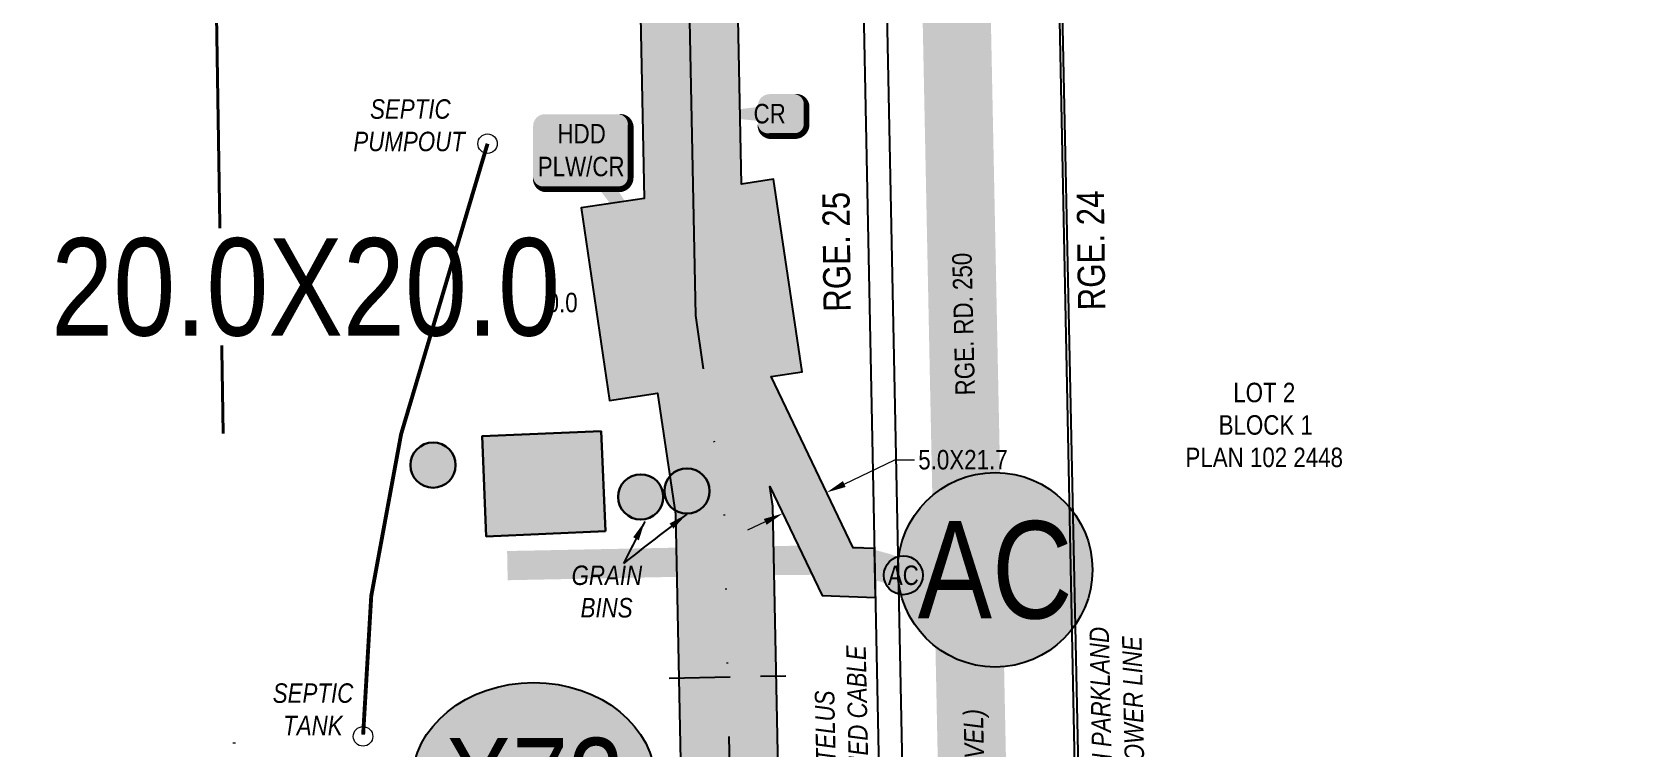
# Model space of a CAD drawing. Extents: x 88833 to 97610, y 5963373 to 5974710.
# Drawn here: x 93904.5 to 94068.3, y 5965122.3 to 5965195.8 of the extents above; entities that cross this region are included whole.
import ezdxf
from ezdxf.enums import TextEntityAlignment as Align

# ---------------------------------------------------------------- set-up
doc = ezdxf.new("R2010")
doc.units = 0
doc.header["$LTSCALE"] = 5
doc.header["$PDSIZE"] = 5
for name, pattern in [('COOP2', [10, 5, -1, 0, -1, 0, -1, 0, -1, 0, -1]), ('DASHDOT', [25.4, 12.7, -6.35, 0, -6.35]), ('foc-TIELINE', [1.875, 1.25, -0.625])]:
    doc.linetypes.add(name, pattern=pattern)
doc.layers.get('Defpoints').update_dxf_attribs({"color": 9})
for name, color, linetype, lineweight in [('AS-GENERAL', 48, 'Continuous', 18), ('AS-RECON EXISTING', 151, 'DASHDOT', 40), ('P-APEX RECON-TWS-T', 104, 'Continuous', 9), ('P-APEX RECON-TWS-T-1000', 104, 'Continuous', 9), ('T-TEXT-1000', 48, 'Continuous', 18)]:
    doc.layers.add(name, color=color, linetype=linetype, lineweight=lineweight)
for name, color, linetype in [('AS-POWER', 104, 'foc-POWER'), ('AS-POWER-T-1000', 104, 'Continuous'), ('AS-ROADS', 254, 'Continuous'), ('AS-TELEPHONE', 224, 'foc-TEL'), ('AS-TELEPHONE-T-1000', 224, 'Continuous'), ('CG-NOTES', 7, 'Continuous'), ('CG-NOTES-1000', 7, 'Continuous'), ('D-TXT-1000', 6, 'Continuous'), ('L-ROAD-T-1000', 7, 'Continuous'), ('L-SEC', 7, 'Continuous'), ('L-TITLEDB-T-1000', 4, 'Continuous'), ('P-APEX RECON PAY ITEMS-1000', 240, 'Continuous'), ('P-APEX RECON-10m BUFFER', 51, 'COOP2'), ('P-APEX RECON-URBAN', 30, 'COOP2'), ('P-APEX RECON-WORK AREA', 104, 'Continuous'), ('P-BUFFER-PURPLE', 187, 'foc-TIELINE'), ('P-CROSSINGS', 250, 'Continuous')]:
    doc.layers.add(name, color=color, linetype=linetype)
doc.layers.add('AS-STRUCTURE', color=7, linetype='Continuous', lineweight=30, true_color=0x595959)
doc.layers.add('AS-STRUCTURE-H', color=7, linetype='Continuous', true_color=0xa8a8a8)
doc.layers.add('P-APEX RECON-TO BE DRILLED-H', color=7, linetype='Continuous', true_color=0xffafe1)
doc.styles.add('1.8', font='ARIALN.TTF', dxfattribs={"height": 2})
doc.styles.add('100L', font='ARIALN.TTF', dxfattribs={"height": 10})
doc.styles.add('175L', font='ARIALN.TTF', dxfattribs={"height": 2})
doc.styles.add('80', font='ARIALN.TTF', dxfattribs={"height": 10})
doc.styles.add('80L', font='ARIALN.TTF', dxfattribs={"height": 10})
doc.styles.add('80LS', font='ARIALNI.TTF', dxfattribs={"height": 10})
doc.styles.add('Crossing', font='ARIALN.TTF', dxfattribs={"height": 10})
doc.styles.add('foc-LtypeFont', font='ARIALN.TTF', dxfattribs={"height": 7.349999999999999})
doc.linetypes.add('foc-POWER', pattern='A,6,-1,["P",foc-LtypeFont,S=0.2,R=0,X=-0.625,Y=-0.75],-1.239999999999999,4', length=12.24)
doc.linetypes.add('foc-TEL', pattern='A,2,-1,["T",foc-LtypeFont,S=0.2,R=0,X=-0.425,Y=-0.75],-1.239999999999999,8', length=12.24)
doc.dimstyles.new('Compass 1 000', dxfattribs={"dimtxt": 1.8, "dimasz": 2, "dimexe": 0.2, "dimexo": 0.0625, "dimgap": 0.5, "dimtad": 0, "dimtih": 1, "dimtoh": 1, "dimzin": 0, "dimdsep": 46, "dimtxsty": '1.8', "dimcen": 0.1, "dimse1": 1, "dimse2": 1, "dimclrd": 256, "dimclrt": 256, "dimaunit": 1, "dimadec": 4, "dimazin": 0, "dimtfac": 0.06, "dimtofl": 0, "dimtmove": 0, "dimatfit": 0, "dimfxl": 0.2, "dimtolj": 1, "dimtzin": 0, "dimlwd": -1, "dimarcsym": 0})

# ---------------------------------------------------------------- blocks, each defined once
blk = doc.blocks.new('*U837')
at = {"true_color": 0xffffa8}
h = blk.add_hatch(color=51, dxfattribs=at)
edge = h.paths.add_edge_path()
edge.add_line((-18.99999999999998, -20), (18.99999999999998, -20))
edge.add_arc((18.99999999999998, -14), 6.000000000000004, 269.9999999999999, 359.9999999999999)
edge.add_line((24.99999999999998, -14), (25, 12.5))
edge.add_arc((18.99999999999999, 12.49999999999999), 6.000000000000011, 1.017777498068324e-13, 90.0000000000001)
edge.add_line((18.99999999999998, 18.5), (-18.99999999999998, 18.5))
edge.add_arc((-18.99999999999998, 12.5), 6.000000000000004, 89.99999999999997, 180)
edge.add_line((-24.99999999999998, 12.5), (-25, -14))
edge.add_arc((-18.99999999999999, -13.99999999999999), 6.000000000000011, 180.0000000000001, 270.0000000000001)
at = {"color": 240, "flags": 128}
blk.add_lwpolyline([(-18.99999999999998, -20, 3, 3, 0), (18.99999999999998, -20, 3, 3, 0.4142135623730951), (24.99999999999998, -14, 3, 3, 0), (25, 12.5, 3, 0, 0.4142135623730951), (18.99999999999998, 18.5, 0, 0, 0), (-18.99999999999998, 18.5, 0, 0, 0.4142135623730951), (-24.99999999999998, 12.5, 0, 0, 0), (-25, -14, 0, 3, 0.4142135623730951)], format="xyseb", close=True, dxfattribs=at)
for points in [[(-0.9975861934179426, -11.43768851242966, 0, 10, 0), (0, 0, 5, 5, 0)], [(58.23453845909096, -84.8286245958655, 0, 9.999999999999996, 0), (0, 0, 4.999999999999998, 4.999999999999998, 0)]]:
    blk.add_lwpolyline(points, format="xyseb", dxfattribs=at)
at = {"color": 4, "style": '80'}
blk.add_attdef('OTHER_001', (-14.69645293315144, -5.003410641200546), '', height=10, dxfattribs=at)
blk = doc.blocks.new('*D836')
at = {"layer": 'Defpoints', "color": 0, "transparency": 16777216}
for p in [(93986.07840662356, 5965148.547541857), (93986.66433402058, 5965147.32357988), (93982.15804572823, 5965145.166357826)]:
    blk.add_point(p, dxfattribs=at)
at = {"layer": 'P-APEX RECON-TWS-T-1000', "transparency": 16777216}
for p, q in [((93987.88235697057, 5965149.411117647), (93993.07607312035, 5965151.89742085)), ((93993.07607312035, 5965151.89742085), (93995.07607312035, 5965151.89742085)), ((93979.76816798374, 5965145.526744015), (93977.96421763627, 5965144.663168225))]:
    blk.add_line(p, q, dxfattribs=at)
for points in [[(93987.73842767254, 5965149.711776038), (93988.02628626907, 5965149.110459256), (93986.07840662356, 5965148.547541857)], [(93979.6242386857, 5965145.827402405), (93979.91209728224, 5965145.226085624), (93981.57211833075, 5965146.390319804)]]:
    blk.add_solid(points, dxfattribs=at)
at = {"layer": 'P-APEX RECON-TWS-T-1000', "transparency": 16777216, "insert": (94000.06243055547, 5965151.89742085), "char_height": 2, "attachment_point": 5, "style": '1.8'}
blk.add_mtext('\\A1;5.0X21.7', dxfattribs=at)
blk = doc.blocks.new('Access_Point')
h = blk.add_hatch(color=255)
h.dxf.hatch_style = 1
edge = h.paths.add_edge_path()
edge.add_arc((0, 0), 9.991818388100018, 0, 360)
at = {"color": 170}
blk.add_circle((0, 0), 9.991818388100018, dxfattribs=at)
at = {"color": 170, "style": '175L'}
blk.add_text('AC', height=10, dxfattribs=at).set_placement((0, 0), align=Align.MIDDLE_CENTER)
blk = doc.blocks.new('*U845')
at = {"true_color": 0xffffa8}
h = blk.add_hatch(color=51, dxfattribs=at)
edge = h.paths.add_edge_path()
edge.add_line((-6.499999999999975, -11.5), (6.499999999999975, -11.5))
edge.add_arc((6.499999999999982, -5.499999999999993), 6.000000000000007, 269.9999999999999, 359.9999999999999)
edge.add_line((12.49999999999999, -5.5), (12.49999999999999, 4))
edge.add_arc((6.499999999999982, 3.999999999999993), 6.000000000000007, 6.361109362927026e-14, 90.00000000000007)
edge.add_line((6.499999999999975, 10), (-6.499999999999975, 10))
edge.add_arc((-6.499999999999982, 3.999999999999993), 6.000000000000007, 89.99999999999993, 179.9999999999999)
edge.add_line((-12.49999999999999, 4), (-12.49999999999999, -5.5))
edge.add_arc((-6.499999999999982, -5.499999999999993), 6.000000000000007, 180, 270.0000000000001)
at = {"color": 240, "flags": 128}
blk.add_lwpolyline([(-6.499999999999975, -11.5, 3, 3, 0), (6.499999999999975, -11.5, 3, 3, 0.4142135623730951), (12.49999999999999, -5.5, 3, 3, 0), (12.49999999999999, 4, 3, 0, 0.4142135623730951), (6.499999999999975, 10, 0, 0, 0), (-6.499999999999975, 10, 0, 0, 0.4142135623730951), (-12.49999999999999, 4, 0, 0, 0), (-12.49999999999999, -5.5, 0, 3, 0.4142135623730951)], format="xyseb", close=True, dxfattribs=at)
for points in [[(-44.02922629587505, -0.4831658303193607, 0, 9.999999999999986, 0), (0, 0, 4.999999999999993, 4.999999999999993, 0)], [(-0.9975861934179426, -11.43768851242966, 0, 10, 0), (0, 0, 5, 5, 0)]]:
    blk.add_lwpolyline(points, format="xyseb", dxfattribs=at)
at = {"color": 4, "style": '80'}
blk.add_attdef('OTHER_001', (-14.69645293315144, -5.003410641200546), '', height=10, dxfattribs=at)
blk = doc.blocks.new('xing2')
h = blk.add_hatch(color=50)
h.dxf.hatch_style = 1
edge = h.paths.add_edge_path()
edge.add_ellipse((0, 0), major_axis=(-12.5, 0), ratio=0.8162973455633619, start_angle=0, end_angle=360)
h = blk.add_hatch(color=250)
h.dxf.hatch_style = 1
edge = h.paths.add_edge_path()
edge.add_ellipse((0, -2.047489049626165), major_axis=(-12.5, 0), ratio=0.8162973455633619, start_angle=0, end_angle=180)
edge.add_line((12.5, -2.047489049626165), (12.5, 0))
edge.add_ellipse((0, 0), major_axis=(-12.5, 0), ratio=0.8162973455633619, start_angle=0, end_angle=180, ccw=False)
edge.add_line((-12.5, 0), (-12.5, -2.047489049626165))
at = {"color": 250}
blk.add_ellipse((0, 0), major_axis=(-12.5, 0), ratio=0.8162973455633619, dxfattribs=at)
blk.add_ellipse((0, -2.047489049626165), major_axis=(-12.5, 0), ratio=0.8162973455633619, start_param=0, end_param=3.141592653589793, dxfattribs=at)
at = {"color": 250, "style": 'Crossing'}
blk.add_attdef('CROSSING', text='', height=9, dxfattribs=at).set_placement((0.08916442567715421, 0.0199513138486509), align=Align.MIDDLE_CENTER)
at = {"color": 250, "style": 'Crossing', "flags": 1}
for tag, p in [('OWNER', (0.08916442567715421, -12.49201765665748)), ('DESCRIPTION', (0.08916442567715421, -25.770021277247)), ('LOCATION', (0.08916442567715421, -39.30337514164421)), ('DWG_REF', (0.08916442567715421, -52.83672900604233))]:
    blk.add_attdef(tag, text='', height=9, dxfattribs=at).set_placement(p, align=Align.MIDDLE_CENTER)

msp = doc.modelspace()

# ---------------------------------------------------------------- hatches: boundary and pattern name
at = {"layer": 'AS-STRUCTURE-H'}
h = msp.add_hatch(color=256, dxfattribs=at)
h.dxf.hatch_style = 1
h.paths.add_polyline_path([(93963.36569559269, 5965144.557948885), (93951.1450863423, 5965144.037620549), (93950.70770440235, 5965154.310122347), (93962.92831365258, 5965154.830450684)])
h = msp.add_hatch(color=256, dxfattribs=at)
h.dxf.hatch_style = 1
edge = h.paths.add_edge_path()
edge.add_arc((93945.67720921835, 5965151.35353742), 2.319518058486174, 0, 360)
h = msp.add_hatch(color=256, dxfattribs=at)
h.dxf.hatch_style = 1
edge = h.paths.add_edge_path()
edge.add_arc((93971.73724529031, 5965148.691482298), 2.319518058486174, 0, 360)
h = msp.add_hatch(color=256, dxfattribs=at)
h.dxf.hatch_style = 1
edge = h.paths.add_edge_path()
edge.add_arc((93966.98868605847, 5965148.087483952), 2.319518058486174, 0, 360)
at = {"layer": 'P-APEX RECON-10m BUFFER', "transparency": 33554687}
h = msp.add_hatch(color=256, dxfattribs=at)
h.dxf.hatch_style = 1
h.paths.add_polyline_path([(93953.04608201451, 5965888.342537202), (93954.41431713956, 5965820.508060152), (93949.41930863466, 5965820.40730979), (93949.82230992474, 5965800.427283547), (93954.81731831067, 5965800.528033896), (93967.358998914, 5965178.735529396), (93960.86182340777, 5965177.774332215), (93963.78645353559, 5965158.005407171), (93968.72868479644, 5965158.736564704), (93970.56668828308, 5965146.312650715), (93971.87221979065, 5965082.207037415), (93981.8621558595, 5965082.412330922), (93981.75089239723, 5965087.875709215), (93986.79793594753, 5965086.148237542), (93992.18590835444, 5965083.872624154), (93992.07590215695, 5965089.342428392), (93988.58094951487, 5965090.818523743), (93981.64259710506, 5965093.193341207), (93980.54377525618, 5965147.148874353), (93980.24625373953, 5965149.15995962), (93985.60446679973, 5965137.967021574), (93991.10188315791, 5965137.773274771), (93991.00127174644, 5965142.775944961), (93988.80428293675, 5965142.85337398), (93980.3759101374, 5965160.459664258), (93983.55537857827, 5965160.9300373), (93980.63074845029, 5965180.698962343), (93977.32334270846, 5965180.209662157), (93964.80732766372, 5965800.729534476), (93969.80233616805, 5965800.830284838), (93969.39933487815, 5965820.810311081), (93964.40432637348, 5965820.709560719), (93963.03632324985, 5965888.5325156)])
at = {"layer": 'P-APEX RECON-TO BE DRILLED-H', "transparency": 33554687}
h = msp.add_hatch(color=256, dxfattribs=at)
h.dxf.hatch_style = 1
h.paths.add_polyline_path([(93977.54067670827, 5965167.448203648), (93967.65621418708, 5965165.985888585), (93970.56668828308, 5965146.312650695), (93971.87221979065, 5965082.207037394), (93972.14329572757, 5965068.896374974), (93977.13828252711, 5965068.998099492), (93982.13326935958, 5965069.099824), (93981.64259710506, 5965093.193341185), (93980.54377525618, 5965147.148874331)])

# ---------------------------------------------------------------- linework, layer by layer
at = {"layer": 'AS-GENERAL'}
for centre in [(93951.27042042417, 5965184.35796451), (93938.49, 5965123.5)]:
    msp.add_circle(centre, 0.9992045070000001, dxfattribs=at)
at = {"layer": 'AS-POWER', "flags": 128}
msp.add_lwpolyline([(94018.03000000016, 5964844.99), (94012.78000000016, 5965079.64), (94004.68, 5965461.86), (94002.27000000016, 5965592.51), (93988.34967366609, 5966244.117900938), (93985.82500998398, 5966373.328831538)], dxfattribs=at)
at = {"layer": 'AS-RECON EXISTING', "flags": 128}
msp.add_lwpolyline([(94055.50997210744, 5965467.346856703), (94045.0325021884, 5965469.006843579), (94038.21701953551, 5965469.70389933), (94027.61152770798, 5965469.076749657), (94016.93307485513, 5965467.22916099), (94012.41936085816, 5965467.099637812), (94006.18355390844, 5965467.142628307), (93989.67449477335, 5965466.453605156), (93970.92477677493, 5965465.73453549), (93966.65747752252, 5965465.613203916), (93955.88915542283, 5965465.283765417), (93941.52579631208, 5965464.43970096), (93929.70086251915, 5965463.419300454), (93922.92362255737, 5965462.939803978), (93919.69870074866, 5965463.054144296), (93919.65570127117, 5965454.031439519), (93919.83506477308, 5965441.515723664), (93920.60075008794, 5965425.881506347), (93920.69000968768, 5965414.140178528), (93920.69998854831, 5965395.359890083), (93921.08363651994, 5965378.931286132), (93920.98363651293, 5965364.310155016), (93921.26735165727, 5965356.1146342), (93921.63646978282, 5965340.935928511), (93921.32213371657, 5965328.37849008), (93921.74646925017, 5965311.877604433), (93921.75348459314, 5965303.604498169), (93922.3481513164, 5965286.432940294), (93922.61049013023, 5965255.803751132), (93922.8283869979, 5965237.595979784), (93924.18452543649, 5965152.413198577), (93924.56370196762, 5965144.462949573), (93925.41288166933, 5965117.746207702), (93925.85040875855, 5965110.425895229), (93927.15450139003, 5965099.339179557), (93927.17142459837, 5965099.164893308), (93927.3488193056, 5965097.336532022), (93928.71560653082, 5965089.388032428), (93927.47766877407, 5965074.367125377), (93926.55647658352, 5965068.941243248), (93930.14929278551, 5965068.856458556), (93934.05566765806, 5965068.853689499), (93938.72484484994, 5965068.850364528), (93948.24730637918, 5965069.156366198), (93965.05513357182, 5965068.844923977), (93971.74691595459, 5965068.99527012), (93977.13828254829, 5965068.998099279), (93978.63223358434, 5965068.998891336), (93988.32648468835, 5965069.428057392), (93992.71252344832, 5965069.519543736), (93999.20484577293, 5965068.984377384)], dxfattribs=at)
at = {"layer": 'AS-ROADS', "flags": 128}
for points, const_width in [([(94020.18167347279, 5964179.764959783), (94016.38389049683, 5964372.857735087), (94000.1330308254, 5965162.172428597), (93985.10416949596, 5965906.543056373), (93958.31183580693, 5967160.051705897), (93939.04280299635, 5968064.274779486), (93917.29502456878, 5969118.160662154), (93899.54201417332, 5969937.457268883), (93880.53157597387, 5970849.510059006)], 7.000000000000012), ([(93953.30703787901, 5965141.033113856), (93977.91714014154, 5965141.5233853), (93986.01148224022, 5965141.605085559), (93989.44543313699, 5965141.5233853), (93992.14355767755, 5965140.787978133), (93997.04922433177, 5965138.99034529), (93999.01149099327, 5965137.519548428)], 2.997613521000005)]:
    msp.add_lwpolyline(points, dxfattribs=dict(at, const_width=const_width))
at = {"layer": 'AS-STRUCTURE'}
msp.add_lwpolyline([(93963.36569559269, 5965144.557948885), (93951.1450863423, 5965144.037620549), (93950.70770440235, 5965154.310122347), (93962.92831365258, 5965154.830450684)], close=True, dxfattribs=at)
for centre in [(93945.67720921835, 5965151.35353742), (93971.73724529031, 5965148.691482298), (93966.98868605847, 5965148.087483952)]:
    msp.add_circle(centre, 2.319518058486174, dxfattribs=at)
at = {"layer": 'AS-TELEPHONE', "flags": 128}
msp.add_lwpolyline([(94012.91440254354, 5964179.611879214), (94010.91547273284, 5964278.386436203), (94010.0980515561, 5964318.807863244), (94010.40463183266, 5964321.729985937), (94010.53307492688, 5964323.719764458), (94011.34537566104, 5964325.753116277), (94012.65415376516, 5964328.872636538), (94013.30739279029, 5964336.440567533), (94013.30753086155, 5964345.029580318), (94013.06258789009, 5964354.729378949), (94011.83865966518, 5964366.981371439), (94010.93426195573, 5964378.202930959), (94010.82808986424, 5964393.644374206), (94010.30472804731, 5964407.060599233), (94009.59215343982, 5964430.091934858), (94009.58638037724, 5964439.575672997), (94002.76547273283, 5964681.403436202), (93994.62647273297, 5965083.194436203), (93978.18947273283, 5965889.540436197), (93970.2426569318, 5966298.636106865), (93969.16575154332, 5966347.269305781), (93968.63350872551, 5966367.667020313), (93968.87754078346, 5966388.076810608)], dxfattribs=at)
at = {"layer": 'L-SEC', "flags": 128}
for points in [[(93992.2110000002, 5965082.625), (93975.99800000021, 5965888.778999996)], [(94012.31093014122, 5965083.029240589), (93996.09793014123, 5965889.183240588)]]:
    msp.add_lwpolyline(points, dxfattribs=at)
at = {"layer": 'P-APEX RECON-URBAN', "ltscale": 1.5, "flags": 128}
msp.add_lwpolyline([(89862.3144231309, 5969420.077827768), (89867.2103470219, 5969428.524596035), (89870.14172876735, 5969432.837993488), (89871.23414804651, 5969440.262044829), (89870.98573738692, 5969451.31204584), (89869.21394255273, 5969465.882083628), (89874.38183079123, 5969505.037689408), (89878.80659277725, 5969544.863734503), (89884.1514435575, 5969585.191215969), (89892.20559743706, 5969617.100633054), (89902.64243527879, 5969647.039175081), (89920.51151465335, 5969655.251927998), (90029.9257993548, 5969662.380119214), (90138.48069039815, 5969668.857980965), (90357.81694192986, 5969689.032902524), (90562.77498142899, 5969696.813603154), (90589.95981035582, 5969720.18618715), (90720.27254620194, 5969722.878932685), (90776.00617715603, 5969735.86694721), (91186.50274065787, 5969696.001902156), (91462.20749338125, 5969691.780471366), (92125.72649659759, 5969704.861594442), (92128.77294061036, 5969486.170019364), (92217.36435684729, 5969300.618202974), (92221.26775278136, 5969073.304265536), (93093.27690921753, 5969087.635830862), (93106.74073312819, 5968355.068553096), (93124.6981280196, 5968305.644354363), (93129.21661116328, 5968093.237360269), (93161.83295964824, 5968029.816529077), (93132.24549880826, 5967948.401460741), (93140.25788409355, 5967559.936543403), (93144.05561528994, 5967553.379365988), (93150.53987551002, 5967550.023315996), (93471.98933182954, 5967554.97460513), (93537.10975395488, 5967530.141949479), (93807.32326681334, 5967535.904419597), (93870.96798301328, 5967527.575662247), (94192.33727641888, 5967535.661390393), (94197.92342547815, 5967257.787708892), (94078.16795056922, 5967114.694833948), (94085.55366437012, 5966738.87183281), (94086.15603930214, 5966675.150077878), (93941.51745095891, 5966671.159270513), (93944.01049299899, 5966553.478190036), (93958.0435776508, 5965888.319777539), (93972.59845403822, 5965166.716988068), (93975.55523176982, 5965146.730762534), (93977.13828254829, 5965068.998099279), (93975.00792905138, 5965048.860464028), (93989.0368628249, 5964391.951417144), (94052.05034787196, 5964393.271078225), (94345.15548319234, 5964399.496451166), (94346.84279578344, 5964325.41703755), (94351.14867279292, 5964301.360032139), (94401.94702974972, 5964302.499872417), (94446.67188581123, 5964297.430563057), (95465.60363415693, 5964319.322975862)], dxfattribs=at)
at = {"layer": 'P-APEX RECON-WORK AREA', "flags": 128}
for points in [[(93954.81731831067, 5965800.528033896), (93967.358998914, 5965178.735529396), (93960.86182340777, 5965177.774332215), (93963.78645353559, 5965158.005407171), (93968.72868479644, 5965158.736564704), (93970.56668828308, 5965146.312650715), (93971.87221979065, 5965082.207037415)], [(93981.64259710506, 5965093.193341207), (93980.54377525618, 5965147.148874353), (93980.24625373953, 5965149.15995962), (93985.60446679973, 5965137.967021574), (93991.10188315791, 5965137.773274771), (93991.00127174644, 5965142.775944961), (93988.80428293675, 5965142.85337398), (93980.3759101374, 5965160.459664258), (93983.55537857827, 5965160.9300373), (93980.63074845029, 5965180.698962343), (93977.32334270846, 5965180.209662157), (93964.80732766372, 5965800.729534476)]]:
    msp.add_lwpolyline(points, dxfattribs=at)
at = {"layer": 'P-BUFFER-PURPLE'}
msp.add_line((93969.90995692888, 5965129.485991839), (93981.89792528738, 5965129.73013069), dxfattribs=at)

# ---------------------------------------------------------------- block references
at = {"layer": 'CG-NOTES-1000', "xscale": 0.1998409014, "yscale": 0.1998409014, "zscale": 0.1998409014}
msp.add_blockref('Access_Point', (93993.94050030928, 5965140.045799134), dxfattribs=at)
at = {"layer": 'P-APEX RECON PAY ITEMS-1000', "xscale": 0.2, "yscale": 0.2, "zscale": 0.2}
msp.add_blockref('*U845', (93981.5125743877, 5965187.442970408), dxfattribs=at).add_auto_attribs({'OTHER_001': 'CR'})
at = {"layer": 'P-CROSSINGS', "xscale": 0.9992045070000001, "yscale": 0.9992045070000001, "zscale": 0.9992045070000001}
msp.add_blockref('xing2', (93956.00084995551, 5965118.829220119), dxfattribs=at).add_auto_attribs({'CROSSING': 'X72'})

# ---------------------------------------------------------------- texts
at = {"layer": 'D-TXT-1000', "color": 3, "char_height": 2.800000000000005, "attachment_point": 1, "rotation": 90.65514510713209, "style": '80L'}
for s, insert in [('RGE. 25', (93985.75649361318, 5965167.086965916)), ('RGE. 24', (94011.87077628254, 5965167.229813024))]:
    msp.add_mtext_dynamic_manual_height_columns(s, width=12.18120984888529, gutter_width=47.5, heights=[0], dxfattribs=dict(at, insert=insert))
at = {"layer": 'L-ROAD-T-1000', "insert": (93999.1230122896, 5965165.809495954), "char_height": 1.999999999999999, "width": 14.83755408973085, "attachment_point": 2, "rotation": 91.40944444444446, "style": '80L'}
msp.add_mtext('RGE. RD. 250', dxfattribs=at)
at = {"layer": 'L-TITLEDB-T-1000', "insert": (94022.8013447399, 5965159.810222129), "char_height": 1.998409014000001, "attachment_point": 1, "style": '100L'}
msp.add_mtext_dynamic_manual_height_columns('\\pi5.0049;LOT 2\\P\\pi3.5054;BLOCK 1\\P\\pi0.10159;PLAN 102 2448', width=16.08821282401092, gutter_width=55, heights=[0], dxfattribs=at)
at = {"layer": 'T-TEXT-1000', "char_height": 1.998409014, "attachment_point": 1, "style": '175L'}
for s, insert in [('\\pi0.094407;{\\fArial Narrow|b0|i1|c0|p34;SEPTIC\\P\\pi-1.6184;PUMPOUT}', (93939.11912123676, 5965188.917440495)), ('\\pi0.60696;{\\fArial Narrow|b0|i1|c0|p34;GRAIN\\P\\pi1.5285;BINS}', (93959.2877317806, 5965141.043600389)), ('\\pi0.094407;{\\fArial Narrow|b0|i1|c0|p34;SEPTIC\\P\\pi1.1618;TANK}', (93929.12981328425, 5965128.945315016))]:
    msp.add_mtext_dynamic_manual_height_columns(s, width=8.31331514324693, gutter_width=100, heights=[0], dxfattribs=dict(at, insert=insert))
at = {"layer": 'T-TEXT-1000', "insert": (94000.43143686756, 5965113.305827681), "char_height": 1.999999999999999, "width": 27.12837226542025, "attachment_point": 2, "rotation": 91.40944444444446, "style": '80LS'}
msp.add_mtext('(HIGH GRADE GRAVEL)', dxfattribs=at)

# ---------------------------------------------------------------- dimensions: what is measured, and where the dimension line sits
at = {"layer": 'P-APEX RECON-TWS-T-1000'}
dim = msp.add_linear_dim(base=(93986.07840662356, 5965148.547541857), p1=(93982.15804572786, 5965145.166357827), p2=(93986.66433402074, 5965147.32357988), angle=25.58107805933669, text='5.0X21.7', dimstyle='Compass 1 000', dxfattribs=at)
dim.commit()
dim.dimension.update_dxf_attribs({"geometry": '*D836', "text_midpoint": (94000.06243055547, 5965151.89742085), "dimtype": 161})

# ---------------------------------------------------------------- leaders
at = {"layer": 'T-TEXT-1000', "path_type": 1}
for points in [[(93971.72589074916, 5965146.325127924), (93965.2218448575, 5965141.263143575)], [(93967.40905721029, 5965145.577332856), (93965.2218448575, 5965141.263143575)]]:
    msp.add_leader(points, dimstyle='Compass 1 000', override={"dimgap": 0.5, "dimtad": 0}, dxfattribs=at)

# ---------------------------------------------------------------- next in the draw order: texts
at = {"layer": 'AS-POWER-T-1000', "insert": (94013.48555216883, 5965113.527963395), "char_height": 1.999999999999999, "attachment_point": 1, "rotation": 91.22578351755314, "style": '100L', "bg_fill": 3, "box_fill_scale": 1.1, "bg_fill_color": 256, "bg_fill_transparency": 0}
msp.add_mtext_dynamic_manual_height_columns('\\pi0.073664;{\\fArial Narrow|b0|i1|c0|p34;NORTH PARKLAND\\P\\pi1.0805;O/H POWER LINE}', width=21.14869266835473, gutter_width=55, heights=[0], dxfattribs=at)
at = {"layer": 'AS-TELEPHONE-T-1000', "insert": (93985.10970863214, 5965115.89018249), "char_height": 1.999999999999999, "attachment_point": 1, "rotation": 91.22578351755314, "style": '100L', "bg_fill": 3, "box_fill_scale": 1.1, "bg_fill_color": 256, "bg_fill_transparency": 0}
msp.add_mtext_dynamic_manual_height_columns('\\pi4.9131;{\\fArial Narrow|b0|i1|c0|p34;TELUS\\P\\pi0.066532;BURIED CABLE}', width=16.93797608779673, gutter_width=55, heights=[0], dxfattribs=at)
at = {"layer": 'P-APEX RECON-TWS-T-1000', "insert": (93950.07017976051, 5965169.050028174), "char_height": 1.999999999999999, "attachment_point": 1, "style": '175L', "bg_fill": 3, "box_fill_scale": 1.1, "bg_fill_color": 256, "bg_fill_transparency": 0}
msp.add_mtext_dynamic_manual_height_columns('20.0X20.0', width=10.36248612282679, gutter_width=100, heights=[0], dxfattribs=at)

# ---------------------------------------------------------------- next in the draw order: block references
at = {"layer": 'CG-NOTES', "xscale": 0.9992045070000001, "yscale": 0.9992045070000001, "zscale": 0.9992045070000001}
msp.add_blockref('Access_Point', (94003.3626809085, 5965140.605632838), dxfattribs=at)

# ---------------------------------------------------------------- next in the draw order: texts
at = {"layer": 'P-APEX RECON-TWS-T', "insert": (93906.48408606854, 5965174.654242272), "char_height": 9.999999999999996, "attachment_point": 1, "style": '175L', "bg_fill": 3, "box_fill_scale": 1.1, "bg_fill_color": 256, "bg_fill_transparency": 0}
msp.add_mtext_dynamic_manual_height_columns('20.0X20.0', width=49.8612551159618, gutter_width=100, heights=[0], dxfattribs=at)

# ---------------------------------------------------------------- next in the draw order: linework, layer by layer
at = {"layer": 'AS-GENERAL', "const_width": 0.3996818028, "flags": 128}
msp.add_lwpolyline([(93951.27042042417, 5965184.35796451), (93942.40020160092, 5965154.545429442), (93939.33274764886, 5965137.904169915), (93938.50302180873, 5965123.684642371)], dxfattribs=at)

# ---------------------------------------------------------------- next in the draw order: block references
at = {"layer": 'P-APEX RECON PAY ITEMS-1000'}
ref = msp.add_blockref('*U837', (93960.9515463464, 5965183.682712987), dxfattribs=dict(at, xscale=0.2, yscale=0.2, zscale=0.2))
ref.add_attrib('OTHER_001', 'HDD', (93958.44608932048, 5965184.384168194), dxfattribs={"layer": '0', "color": 4, "height": 2, "style": '80'})
ref.add_attrib('OTHER_002', 'PLW/CR', (93956.42494334503, 5965181.015364192), dxfattribs={"layer": '0', "color": 4, "height": 2, "style": '80'})

doc.saveas('drawing.dxf')
